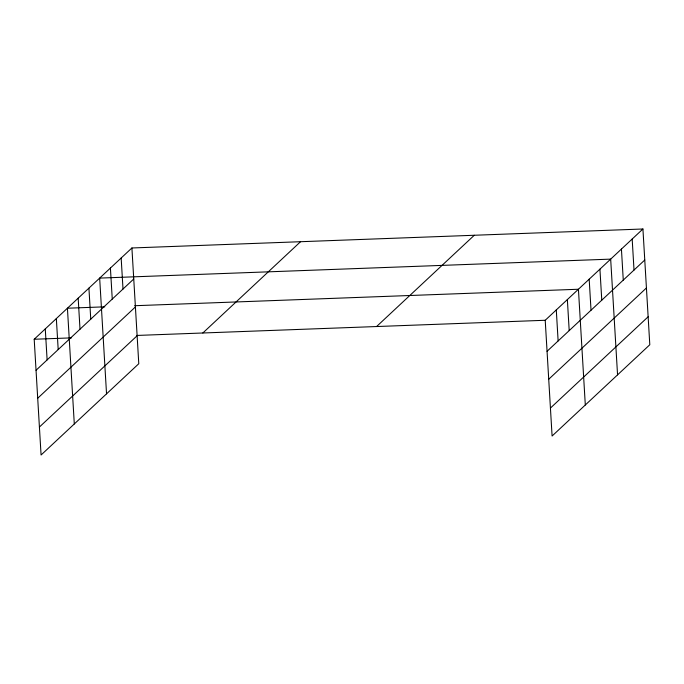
<?xml version="1.0" encoding="UTF-8"?>
<svg xmlns="http://www.w3.org/2000/svg" width="684" height="684" viewBox="0 0 684 684"><rect width="100%" height="100%" fill="white"/><g stroke="black" fill="none" stroke-linecap="round" stroke-linejoin="round"><path stroke-width="1.03" d="M131.909 247.976L138.784 363.726L41.074 455.005L34.2 339.255L131.909 247.976L642.926 228.995L649.8 344.745L552.091 436.024L545.216 320.274L642.926 228.995M36.038 370.266L133.756 278.986M37.706 398.233L135.415 306.954M39.416 427.038L137.125 335.758M202.832 332.997L300.541 241.717M376.576 326.542L474.286 235.262M547.055 351.294L644.764 260.014M548.713 379.252L646.431 287.973M550.432 408.066L648.141 316.786M104.78 306.834L67.425 308.219L74.3 423.969M134.662 305.722L578.433 289.247L585.307 404.988M34.2 339.255L71.555 337.87M136.663 335.451L545.216 320.274M632.178 239.041L634.017 270.052M621.431 249.079L623.269 280.089M617.558 374.866L610.675 259.125L99.667 278.097L106.542 393.847M599.928 269.163L601.775 300.173M589.181 279.2L591.027 310.211M567.361 299.592L569.199 330.603M556.289 309.929L558.127 340.948M121.162 258.013L123.009 289.033M110.415 268.06L112.253 299.07M88.92 288.135L90.758 319.154M78.173 298.181L80.011 329.192M56.345 318.564L58.191 349.575M45.272 328.91L47.119 359.921"/></g></svg>
